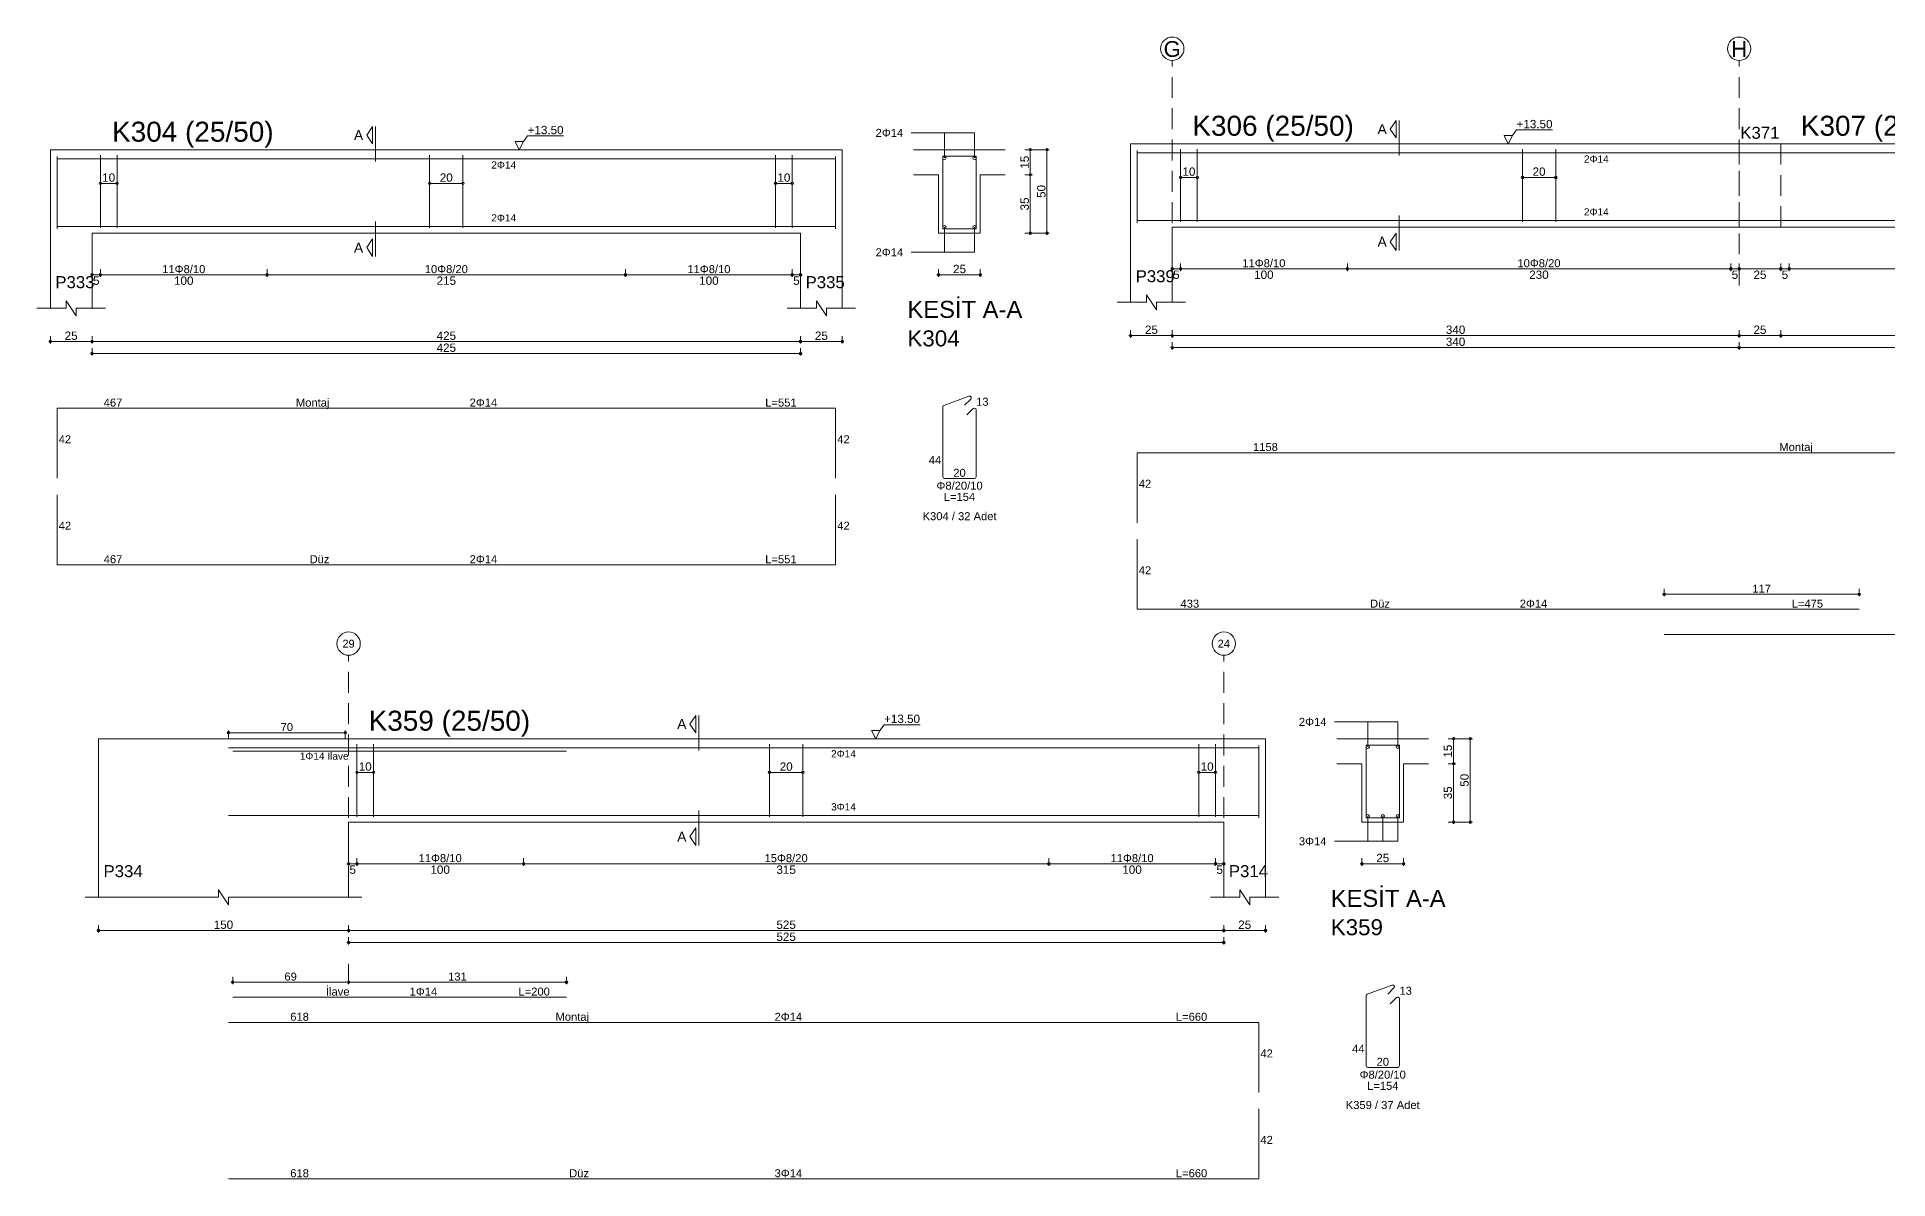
# Model space of a CAD drawing. Header units: millimetres. Extents: x 23801 to 80069, y 9628 to 14137.
# Drawn here: x 70879 to 72545, y 13069 to 14096 of the extents above; entities that cross this region are included whole.
import ezdxf

# ---------------------------------------------------------------- set-up
doc = ezdxf.new("R2010")
doc.units = ezdxf.units.MM
doc.linetypes.add('DASHDOT2', pattern=[12.7, 6.35, -3.175, 0, -3.175])
doc.linetypes.add('DASHED4', pattern=[18.75, 12.5, -6.25])
doc.layers.add('aks', color=251, linetype='DASHDOT2', lineweight=35)
for name, color, linetype in [('Donatı Topl. Uzun. Yazısı', 7, 'Continuous'), ('Donatı Uz. Yazısı', 7, 'Continuous'), ('Donatı Yazısı', 7, 'Continuous'), ('Donatı Çizgisi', 7, 'Continuous'), ('Kiriş', 7, 'Continuous'), ('Standart', 7, 'Continuous'), ('Ölçülendirme', 7, 'Continuous')]:
    doc.layers.add(name, color=color, linetype=linetype)
doc.styles.add('arial_1_18', font='arial.ttf', dxfattribs={"height": 0.2})

# ---------------------------------------------------------------- blocks, each defined once
blk = doc.blocks.new('IDE213Entity7529')
at = {"layer": 'Donatı Çizgisi', "color": 5, "linetype": 'Continuous', "lineweight": 5}
for points in [[(1789.9, 2039.3), (1789.9, 2082.7)], [(1789.9, 2081.3), (2256.9, 2081.3)], [(1815.9, 2039.9), (1815.9, 2083.5)], [(1825.9, 2039.9), (1825.9, 2083.5)], [(2013.4, 2039.9), (2013.4, 2083.5)], [(2033.4, 2039.9), (2033.4, 2083.5)], [(2220.9, 2039.9), (2220.9, 2083.5)], [(2230.9, 2039.9), (2230.9, 2083.5)], [(2256.9, 2039.3), (2256.9, 2082.7)], [(2321.2, 2039.2), (2321.2, 2082.8)], [(2321.2, 2082.8), (2341.2, 2082.8)], [(2341.2, 2039.2), (2341.2, 2082.8)], [(1789.9, 2040.7), (2256.9, 2040.7)], [(2321.2, 2039.2), (2341.2, 2039.2)], [(2321.2, 1890.6), (2321.2, 1932.5)], [(2321.9, 1933.4), (2336.9, 1938.9)], [(2334.3, 1933.6), (2338, 1937.2)], [(1789.9, 1889.7), (1789.9, 1931.7)], [(1789.9, 1931.7), (2256.9, 1931.7)], [(2256.9, 1889.7), (2256.9, 1931.7)], [(2335.7, 1927.7), (2339.5, 1931.5)], [(2341.2, 1890.6), (2341.2, 1930.7)], [(2322.3, 1889.6), (2340.2, 1889.6)], [(1789.9, 1837.9), (1789.9, 1879.9)], [(2256.9, 1837.9), (2256.9, 1879.9)], [(1789.9, 1837.9), (2256.9, 1837.9)]]:
    blk.add_lwpolyline(points, dxfattribs=at)
for centre in [(2322.2, 2081.8), (2340.2, 2081.8), (2322.2, 2040.2), (2340.2, 2040.2)]:
    blk.add_circle(centre, 1, dxfattribs=at)
for centre, start, end in [((2322.3, 1932.5), 110, 180), ((2337.3, 1937.9), 315, 110), ((2340.2, 1930.7), 0, 135), ((2322.3, 1890.6), 180, 270), ((2340.2, 1890.6), 270, 0)]:
    blk.add_arc(centre, 1.02, start, end, dxfattribs=at)
at = {"layer": 'Kiriş', "color": 1, "linetype": 'Continuous', "lineweight": 5}
for points in [[(1785.9, 2086.7), (2260.9, 2086.7)], [(1785.9, 1991.7), (1785.9, 2086.7)], [(2260.9, 1991.7), (2260.9, 2086.7)], [(2303.7, 2086.7), (2358.7, 2086.7)], [(2303.7, 2071.7), (2318.7, 2071.7)], [(2318.7, 2036.7), (2318.7, 2071.7)], [(2343.7, 2071.7), (2358.7, 2071.7)], [(2343.7, 2036.7), (2343.7, 2071.7)], [(1810.9, 2036.7), (2235.9, 2036.7)], [(1810.9, 1991.7), (1810.9, 2036.7)], [(2235.9, 1991.7), (2235.9, 2036.7)], [(2318.7, 2036.7), (2343.7, 2036.7)], [(1777.9, 1991.7), (1795.4, 1991.7)], [(1801.4, 1987.2), (1795.4, 1996.2)], [(1795.4, 1991.7), (1795.4, 1996.2)], [(1801.4, 1991.7), (1818.9, 1991.7)], [(1801.4, 1987.2), (1801.4, 1991.7)], [(2227.9, 1991.7), (2245.4, 1991.7)], [(2251.4, 1987.2), (2245.4, 1996.2)], [(2245.4, 1991.7), (2245.4, 1996.2)], [(2251.4, 1991.7), (2268.9, 1991.7)], [(2251.4, 1987.2), (2251.4, 1991.7)]]:
    blk.add_lwpolyline(points, dxfattribs=at)
at = {"layer": 'Ölçülendirme', "color": 1, "linetype": 'Continuous', "lineweight": 5}
for points in [[(1975.7, 2095.5), (1979.2, 2100.7)], [(1979.2, 2090.2), (1979.2, 2100.7)], [(1980.9, 2079.7), (1980.9, 2100.7)], [(1979.2, 2090.2), (1975.7, 2095.5)], [(2067.2, 2086.7), (2064.7, 2091.7)], [(2064.7, 2091.7), (2069.7, 2091.7)], [(2069.7, 2091.7), (2067.2, 2086.7)], [(2069.7, 2091.7), (2072.2, 2095)], [(2072.2, 2095), (2093.7, 2095)], [(2302.2, 2096.8), (2340.2, 2096.8)], [(2322.2, 2081.8), (2322.2, 2096.8)], [(2340.2, 2081.8), (2340.2, 2096.8)], [(2373.7, 2035.7), (2373.7, 2087.7)], [(2383.7, 2035.7), (2383.7, 2087.7)], [(2067.2, 2086.7), (2067.2, 2086.7)], [(2370.5, 2086.7), (2385, 2086.7)], [(1815.9, 2066.5), (1825.9, 2066.5)], [(2013.4, 2066.5), (2033.4, 2066.5)], [(2220.9, 2066.5), (2230.9, 2066.5)], [(2370.5, 2071.7), (2375, 2071.7)], [(1980.9, 2022.7), (1980.9, 2043.7)], [(1975.7, 2028), (1979.2, 2033.2)], [(1979.2, 2022.7), (1979.2, 2033.2)], [(2322.2, 2025.2), (2322.2, 2040.2)], [(2340.2, 2025.2), (2340.2, 2040.2)], [(2370.5, 2036.7), (2385, 2036.7)], [(1979.2, 2022.7), (1975.7, 2028)], [(2302.2, 2025.2), (2340.2, 2025.2)], [(1809.9, 2011.7), (2236.9, 2011.7)], [(1810.9, 2010.5), (1810.9, 2015)], [(1815.9, 2010.5), (1815.9, 2015)], [(1915.9, 2010.5), (1915.9, 2015)], [(2130.9, 2010.5), (2130.9, 2015)], [(2230.9, 2010.5), (2230.9, 2015)], [(2235.9, 2010.5), (2235.9, 2015)], [(2317.7, 2011.7), (2344.7, 2011.7)], [(2318.7, 2010.5), (2318.7, 2015)], [(2343.7, 2010.5), (2343.7, 2015)], [(1784.9, 1971.7), (2261.9, 1971.7)], [(1785.9, 1970.5), (1785.9, 1975)], [(1810.9, 1970.5), (1810.9, 1975)], [(1810.9, 1963.3), (1810.9, 1967.8)], [(2235.9, 1970.5), (2235.9, 1975)], [(2235.9, 1963.3), (2235.9, 1967.8)], [(2260.9, 1970.5), (2260.9, 1975)], [(1809.9, 1964.5), (2236.9, 1964.5)]]:
    blk.add_lwpolyline(points, dxfattribs=at)
for centre in [(2373.7, 2086.7), (2383.7, 2086.7), (1815.9, 2066.5), (1825.9, 2066.5), (2013.4, 2066.5), (2033.4, 2066.5), (2220.9, 2066.5), (2230.9, 2066.5), (2373.7, 2071.7), (2373.7, 2036.7), (2383.7, 2036.7), (1810.9, 2011.7), (1815.9, 2011.7), (1815.9, 2011.7), (1915.9, 2011.7), (1915.9, 2011.7), (2130.9, 2011.7), (2130.9, 2011.7), (2230.9, 2011.7), (2230.9, 2011.7), (2235.9, 2011.7), (2318.7, 2011.7), (2343.7, 2011.7), (1785.9, 1971.7), (1810.9, 1971.7), (1810.9, 1971.7), (1810.9, 1964.5), (2235.9, 1971.7), (2235.9, 1971.7), (2235.9, 1964.5), (2260.9, 1971.7)]:
    blk.add_circle(centre, 0.75, dxfattribs=at)
at = {"layer": 'Donatı Topl. Uzun. Yazısı', "color": 1, "linetype": 'Continuous', "lineweight": 5, "style": 'arial_1_18'}
for s, p in [('L=551', (2214.7, 1932.7)), ('L=154', (2321.8, 1876.2)), ('L=551', (2214.7, 1838.8))]:
    blk.add_text(s, height=4.8, dxfattribs=at).set_placement(p)
at = {"layer": 'Donatı Uz. Yazısı', "color": 1, "linetype": 'Continuous', "lineweight": 5, "style": 'arial_1_18'}
for s, p in [('467', (1817.9, 1932.7)), ('13', (2341.2, 1933.2)), ('42', (1790.9, 1910.7)), ('42', (2257.9, 1910.7)), ('44', (2312.8, 1898.3)), ('20', (2327.5, 1890.6)), ('42', (1790.9, 1858.9)), ('42', (2257.9, 1858.9)), ('467', (1817.9, 1838.8))]:
    blk.add_text(s, height=4.8, dxfattribs=at).set_placement(p)
at = {"layer": 'Donatı Yazısı', "color": 5, "linetype": 'Continuous', "lineweight": 5, "style": 'arial_1_18'}
for s, p in [('2Φ14', (2280.9, 2094.4)), ('2Φ14', (2280.9, 2022.8)), ('2Φ14', (2037.4, 1932.7)), ('Φ8/20/10', (2317.4, 1882.9)), ('K304 / 32 Adet', (2309.1, 1864.6)), ('2Φ14', (2037.4, 1838.8))]:
    blk.add_text(s, height=4.8, dxfattribs=at).set_placement(p)
for p in [(2050.4, 2075.4), (2050.4, 2043.7)]:
    blk.add_text('2Φ14', height=4.32, rotation=360, dxfattribs=at).set_placement(p)
at = {"layer": 'Donatı Yazısı', "color": 1, "linetype": 'Continuous', "lineweight": 5, "style": 'arial_1_18'}
for s, p in [('Montaj', (1933.2, 1932.7)), ('Düz', (1941.4, 1838.8))]:
    blk.add_text(s, height=4.8, dxfattribs=at).set_placement(p)
at = {"layer": 'Kiriş', "color": 1, "linetype": 'Continuous', "lineweight": 5, "style": 'arial_1_18'}
for s, height, p in [('K304 (25/50)', 12, (1822.9, 2091.5)), ('P333', 7.2, (1788.9, 2003.7)), ('P335', 7.2, (2238.9, 2003.7)), ('KESİT A-A', 10.2, (2300, 1985.9)), ('K304', 9.6, (2300, 1968.8))]:
    blk.add_text(s, height=height, dxfattribs=at).set_placement(p)
at = {"layer": 'Ölçülendirme', "color": 1, "linetype": 'Continuous', "lineweight": 5, "style": 'arial_1_18'}
for s, height, p in [('A', 5.95, (1968, 2092.5)), ('+13.50', 5, (2072.2, 2096)), ('A', 5.95, (1968, 2025)), ('5', 5, (1811.5, 2005.7)), ('100', 5, (1860.1, 2005.7)), ('215', 5, (2017.6, 2005.7)), ('100', 5, (2175.1, 2005.7)), ('5', 5, (2231.5, 2005.7)), ('25', 5, (2327.4, 2012.7)), ('25', 5, (1794.5, 1972.7)), ('425', 5, (2017.6, 1972.7)), ('25', 5, (2244.5, 1972.7)), ('425', 5, (2017.6, 1965.5))]:
    blk.add_text(s, height=height, dxfattribs=at).set_placement(p)
for s, rotation, p in [('15', 90, (2372.8, 2075.3)), ('10', 360, (1817, 2067.5)), ('20', 360, (2019.5, 2067.5)), ('10', 360, (2222, 2067.5)), ('50', 90, (2382.8, 2057.8)), ('35', 90, (2372.8, 2050.3))]:
    blk.add_text(s, height=5, rotation=rotation, dxfattribs=at).set_placement(p)
at = {"layer": 'Ölçülendirme', "color": 5, "linetype": 'Continuous', "lineweight": 5, "style": 'arial_1_18'}
for s, p in [('11Φ8/10', (1853, 2012.7)), ('10Φ8/20', (2010.5, 2012.7)), ('11Φ8/10', (2168, 2012.7))]:
    blk.add_text(s, height=4.8, dxfattribs=at).set_placement(p)
blk = doc.blocks.new('IDE213Entity7530')
at = {"layer": 'aks', "color": 30, "linetype": 'DASHED4', "lineweight": 5}
for points in [[(2426.4, 2047), (2426.4, 2182)], [(2766.4, 2047), (2766.4, 2182)]]:
    blk.add_lwpolyline(points, dxfattribs=at)
at = {"layer": 'aks', "color": 1, "linetype": 'Continuous', "lineweight": 5}
for centre in [(2426.4, 2189), (2766.4, 2189)]:
    blk.add_circle(centre, 7, dxfattribs=at)
at = {"layer": 'Donatı Çizgisi', "color": 5, "linetype": 'Continuous', "lineweight": 5}
for points in [[(2405.4, 2084.6), (2405.4, 2128)], [(2405.4, 2126.6), (4222.4, 2126.6)], [(2431.4, 2085.2), (2431.4, 2128.8)], [(2441.4, 2085.2), (2441.4, 2128.8)], [(2636.4, 2085.2), (2636.4, 2128.8)], [(2656.4, 2085.2), (2656.4, 2128.8)], [(2405.4, 2086), (4222.4, 2086)], [(2405.4, 1904.8), (2405.4, 1946.8)], [(2405.4, 1946.8), (3563.4, 1946.8)], [(2405.4, 1852.9), (2405.4, 1894.9)], [(2405.4, 1852.9), (2838.4, 1852.9)], [(2721.4, 1837.8), (3476.4, 1837.8)]]:
    blk.add_lwpolyline(points, dxfattribs=at)
at = {"layer": 'Kiriş', "color": 1, "linetype": 'Continuous', "lineweight": 5}
for points in [[(2401.4, 2132), (4226.4, 2132)], [(2401.4, 2037), (2401.4, 2132)], [(2426.4, 2082), (4226.4, 2082)], [(2426.4, 2037), (2426.4, 2082)], [(2393.4, 2037), (2410.9, 2037)], [(2416.9, 2032.5), (2410.9, 2041.5)], [(2410.9, 2037), (2410.9, 2041.5)], [(2416.9, 2037), (2434.4, 2037)], [(2416.9, 2032.5), (2416.9, 2037)]]:
    blk.add_lwpolyline(points, dxfattribs=at)
at = {"layer": 'Kiriş', "color": 1, "linetype": 'DASHED4', "lineweight": 5}
for points in [[(2766.4, 2082), (2766.4, 2132)], [(2791.4, 2082), (2791.4, 2132)]]:
    blk.add_lwpolyline(points, dxfattribs=at)
at = {"layer": 'Ölçülendirme', "color": 1, "linetype": 'Continuous', "lineweight": 5}
for points in [[(2557.1, 2140.7), (2560.6, 2146)], [(2560.6, 2135.5), (2560.6, 2146)], [(2562.4, 2125), (2562.4, 2146)], [(2560.6, 2135.5), (2557.1, 2140.7)], [(2627.9, 2132), (2625.4, 2137)], [(2625.4, 2137), (2630.4, 2137)], [(2630.4, 2137), (2627.9, 2132)], [(2627.9, 2132), (2627.9, 2132)], [(2630.4, 2137), (2632.9, 2140.3)], [(2632.9, 2140.3), (2654.4, 2140.3)], [(2431.4, 2111.8), (2441.4, 2111.8)], [(2636.4, 2111.8), (2656.4, 2111.8)], [(2562.4, 2068), (2562.4, 2089)], [(2557.1, 2073.2), (2560.6, 2078.5)], [(2560.6, 2068), (2560.6, 2078.5)], [(2560.6, 2068), (2557.1, 2073.2)], [(2425.4, 2057), (4227.4, 2057)], [(2426.4, 2055.7), (2426.4, 2060.2)], [(2431.4, 2055.7), (2431.4, 2060.2)], [(2531.4, 2055.7), (2531.4, 2060.2)], [(2761.4, 2055.7), (2761.4, 2060.2)], [(2766.4, 2055.7), (2766.4, 2060.2)], [(2791.4, 2055.7), (2791.4, 2060.2)], [(2796.4, 2055.7), (2796.4, 2060.2)], [(2400.4, 2017), (4227.4, 2017)], [(2401.4, 2015.7), (2401.4, 2020.2)], [(2425.4, 2009.8), (4227.4, 2009.8)], [(2426.4, 2015.7), (2426.4, 2020.2)], [(2426.4, 2008.5), (2426.4, 2013)], [(2766.4, 2015.7), (2766.4, 2020.2)], [(2766.4, 2008.5), (2766.4, 2013)], [(2791.4, 2015.7), (2791.4, 2020.2)], [(2721.4, 1860.7), (2721.4, 1865.2)], [(2838.4, 1860.7), (2838.4, 1865.2)], [(2720.4, 1861.9), (2839.4, 1861.9)]]:
    blk.add_lwpolyline(points, dxfattribs=at)
for centre in [(2431.4, 2111.8), (2441.4, 2111.8), (2636.4, 2111.8), (2656.4, 2111.8), (2426.4, 2057), (2431.4, 2057), (2431.4, 2057), (2531.4, 2057), (2531.4, 2057), (2761.4, 2057), (2761.4, 2057), (2766.4, 2057), (2766.4, 2057), (2791.4, 2057), (2791.4, 2057), (2796.4, 2057), (2796.4, 2057), (2401.4, 2017), (2426.4, 2017), (2426.4, 2017), (2426.4, 2009.8), (2766.4, 2017), (2766.4, 2017), (2766.4, 2009.8), (2766.4, 2009.8), (2791.4, 2017), (2791.4, 2017), (2721.4, 1861.9), (2838.4, 1861.9)]:
    blk.add_circle(centre, 0.75, dxfattribs=at)
at = {"layer": 'aks', "color": 1, "linetype": 'Continuous', "lineweight": 5, "style": 'arial_1_18'}
for s, p in [('G', (2421.2, 2184.1)), ('H', (2761.6, 2184.1))]:
    blk.add_text(s, height=9.45, dxfattribs=at).set_placement(p)
at = {"layer": 'Donatı Topl. Uzun. Yazısı', "color": 1, "linetype": 'Continuous', "lineweight": 5, "style": 'arial_1_18'}
blk.add_text('L=475', height=4.8, dxfattribs=at).set_placement((2797.9, 1853.9))
at = {"layer": 'Donatı Uz. Yazısı', "color": 1, "linetype": 'Continuous', "lineweight": 5, "style": 'arial_1_18'}
for s, p in [('1158', (2474.8, 1947.8)), ('42', (2406.3, 1925.8)), ('42', (2406.3, 1873.9)), ('433', (2431.3, 1853.9))]:
    blk.add_text(s, height=4.8, dxfattribs=at).set_placement(p)
at = {"layer": 'Donatı Yazısı', "color": 5, "linetype": 'Continuous', "lineweight": 5, "style": 'arial_1_18'}
for p in [(2673.3, 2120.7), (2673.3, 2089)]:
    blk.add_text('2Φ14', height=4.32, rotation=360, dxfattribs=at).set_placement(p)
at = {"layer": 'Donatı Yazısı', "color": 1, "linetype": 'Continuous', "lineweight": 5, "style": 'arial_1_18'}
for s, p in [('Montaj', (2790.5, 1947.8)), ('Düz', (2545, 1853.9))]:
    blk.add_text(s, height=4.8, dxfattribs=at).set_placement(p)
at = {"layer": 'Donatı Yazısı', "color": 5, "linetype": 'Continuous', "lineweight": 5, "style": 'arial_1_18'}
blk.add_text('2Φ14', height=4.8, dxfattribs=at).set_placement((2634.8, 1853.9))
at = {"layer": 'Kiriş', "color": 1, "linetype": 'Continuous', "lineweight": 5, "style": 'arial_1_18'}
for s, height, p in [('K306 (25/50)', 12, (2438.4, 2136.8)), ('K307 (25/50)', 12, (2803.4, 2136.8)), ('K371', 7.2, (2767.1, 2135)), ('P339', 7.2, (2404.4, 2049))]:
    blk.add_text(s, height=height, dxfattribs=at).set_placement(p)
at = {"layer": 'Ölçülendirme', "color": 1, "linetype": 'Continuous', "lineweight": 5, "style": 'arial_1_18'}
for s, height, p in [('A', 5.95, (2549.5, 2137.8)), ('+13.50', 5, (2632.9, 2141.3)), ('A', 5.95, (2549.5, 2070.3)), ('5', 5, (2426.9, 2051)), ('100', 5, (2475.5, 2051)), ('230', 5, (2640.5, 2051)), ('5', 5, (2761.9, 2051)), ('25', 5, (2775, 2051)), ('5', 5, (2791.9, 2051)), ('25', 5, (2410, 2018)), ('340', 5, (2590.5, 2018)), ('25', 5, (2775, 2018)), ('340', 5, (2590.5, 2010.8))]:
    blk.add_text(s, height=height, dxfattribs=at).set_placement(p)
for s, p in [('10', (2432.5, 2112.8)), ('20', (2642.5, 2112.8))]:
    blk.add_text(s, height=5, rotation=360, dxfattribs=at).set_placement(p)
at = {"layer": 'Ölçülendirme', "color": 5, "linetype": 'Continuous', "lineweight": 5, "style": 'arial_1_18'}
for s, p in [('11Φ8/10', (2468.4, 2058)), ('10Φ8/20', (2633.4, 2058)), ('117', (2774.3, 1862.9))]:
    blk.add_text(s, height=4.8, dxfattribs=at).set_placement(p)
blk = doc.blocks.new('IDE213Entity7562')
at = {"layer": 'aks', "color": 30, "linetype": 'DASHED4', "lineweight": 5}
for points in [[(1964.8, 1648.6), (1964.8, 1783.6)], [(2489.8, 1648.6), (2489.8, 1783.6)], [(1964.8, 1587.6), (1964.8, 1598.6)]]:
    blk.add_lwpolyline(points, dxfattribs=at)
at = {"layer": 'aks', "color": 1, "linetype": 'Continuous', "lineweight": 5}
for centre in [(1964.8, 1790.6), (2489.8, 1790.6)]:
    blk.add_circle(centre, 7, dxfattribs=at)
at = {"layer": 'Donatı Çizgisi', "color": 5, "linetype": 'Continuous', "lineweight": 5}
for points in [[(1892.8, 1728.2), (2510.8, 1728.2)], [(1895.3, 1726.2), (2095.5, 1726.2)], [(1969.8, 1686.8), (1969.8, 1730.4)], [(1979.8, 1686.8), (1979.8, 1730.4)], [(2217.3, 1686.8), (2217.3, 1730.4)], [(2237.3, 1686.8), (2237.3, 1730.4)], [(2474.8, 1686.8), (2474.8, 1730.4)], [(2484.8, 1686.8), (2484.8, 1730.4)], [(2510.8, 1686.2), (2510.8, 1729.6)], [(2575.1, 1686.1), (2575.1, 1729.8)], [(2575.1, 1729.8), (2595.1, 1729.8)], [(2595.1, 1686.1), (2595.1, 1729.8)], [(1892.8, 1687.6), (2510.8, 1687.6)], [(2575.1, 1686.1), (2595.1, 1686.1)], [(1895.3, 1578.6), (2095.5, 1578.6)], [(2575.1, 1537.6), (2575.1, 1579.4)], [(2575.8, 1580.4), (2590.8, 1585.9)], [(2588.2, 1580.5), (2591.8, 1584.2)], [(2589.6, 1574.6), (2593.4, 1578.4)], [(2595.1, 1537.6), (2595.1, 1577.7)], [(1892.8, 1563.5), (2510.8, 1563.5)], [(2510.8, 1521.5), (2510.8, 1563.5)], [(2576.1, 1536.5), (2594.1, 1536.5)], [(2510.8, 1469.7), (2510.8, 1511.7)], [(1892.8, 1469.7), (2510.8, 1469.7)]]:
    blk.add_lwpolyline(points, dxfattribs=at)
for centre in [(2576.1, 1728.8), (2594.1, 1728.8), (2576.1, 1687.1), (2585.1, 1687.1), (2594.1, 1687.1)]:
    blk.add_circle(centre, 1, dxfattribs=at)
for centre, start, end in [((2576.1, 1579.4), 110, 180), ((2591.1, 1584.9), 315, 110), ((2594.1, 1577.7), 0, 135), ((2576.1, 1537.6), 180, 270), ((2594.1, 1537.6), 270, 0)]:
    blk.add_arc(centre, 1.02, start, end, dxfattribs=at)
at = {"layer": 'Kiriş', "color": 1, "linetype": 'Continuous', "lineweight": 5}
for points in [[(1814.8, 1733.6), (2514.8, 1733.6)], [(1814.8, 1638.6), (1814.8, 1733.6)], [(2514.8, 1638.6), (2514.8, 1733.6)], [(2557.6, 1733.6), (2612.6, 1733.6)], [(2557.6, 1718.6), (2572.6, 1718.6)], [(2572.6, 1683.6), (2572.6, 1718.6)], [(2597.6, 1718.6), (2612.6, 1718.6)], [(2597.6, 1683.6), (2597.6, 1718.6)], [(1964.8, 1683.6), (2489.8, 1683.6)], [(1964.8, 1638.6), (1964.8, 1683.6)], [(2489.8, 1638.6), (2489.8, 1683.6)], [(2572.6, 1683.6), (2597.6, 1683.6)], [(1892.8, 1634.1), (1886.8, 1643.1)], [(1886.8, 1638.6), (1886.8, 1643.1)], [(2505.3, 1634.1), (2499.3, 1643.1)], [(2499.3, 1638.6), (2499.3, 1643.1)], [(1806.8, 1638.6), (1886.8, 1638.6)], [(1892.8, 1638.6), (1972.8, 1638.6)], [(1892.8, 1634.1), (1892.8, 1638.6)], [(2481.8, 1638.6), (2499.3, 1638.6)], [(2505.3, 1638.6), (2522.8, 1638.6)], [(2505.3, 1634.1), (2505.3, 1638.6)]]:
    blk.add_lwpolyline(points, dxfattribs=at)
at = {"layer": 'Ölçülendirme', "color": 1, "linetype": 'Continuous', "lineweight": 5}
for points in [[(2169.5, 1742.4), (2173, 1747.6)], [(2173, 1737.1), (2173, 1747.6)], [(2174.8, 1726.6), (2174.8, 1747.6)], [(2556.1, 1743.8), (2594.1, 1743.8)], [(2576.1, 1728.8), (2576.1, 1743.8)], [(2594.1, 1728.8), (2594.1, 1743.8)], [(1891.8, 1737.2), (1963.8, 1737.2)], [(1892.8, 1734), (1892.8, 1738.5)], [(1962.8, 1734), (1962.8, 1738.5)], [(2173, 1737.1), (2169.5, 1742.4)], [(2281, 1733.6), (2278.5, 1738.6)], [(2278.5, 1738.6), (2283.5, 1738.6)], [(2283.5, 1738.6), (2281, 1733.6)], [(2281, 1733.6), (2281, 1733.6)], [(2283.5, 1738.6), (2286, 1742)], [(2286, 1742), (2307.6, 1742)], [(2624.4, 1733.6), (2638.9, 1733.6)], [(2627.6, 1682.6), (2627.6, 1734.6)], [(2637.6, 1682.6), (2637.6, 1734.6)], [(1969.8, 1713.4), (1979.8, 1713.4)], [(2217.3, 1713.4), (2237.3, 1713.4)], [(2474.8, 1713.4), (2484.8, 1713.4)], [(2624.4, 1718.6), (2628.9, 1718.6)], [(2174.8, 1669.6), (2174.8, 1690.6)], [(2169.5, 1674.9), (2173, 1680.1)], [(2173, 1669.6), (2173, 1680.1)], [(2576.1, 1672.1), (2576.1, 1687.1)], [(2585.1, 1672.1), (2585.1, 1687.1)], [(2594.1, 1672.1), (2594.1, 1687.1)], [(2624.4, 1683.6), (2638.9, 1683.6)], [(2173, 1669.6), (2169.5, 1674.9)], [(2556.1, 1672.1), (2594.1, 1672.1)], [(1963.8, 1658.6), (2490.8, 1658.6)], [(1964.8, 1657.4), (1964.8, 1661.9)], [(1969.8, 1657.4), (1969.8, 1661.9)], [(2069.8, 1657.4), (2069.8, 1661.9)], [(2384.8, 1657.4), (2384.8, 1661.9)], [(2484.8, 1657.4), (2484.8, 1661.9)], [(2489.8, 1657.4), (2489.8, 1661.9)], [(2571.6, 1658.6), (2598.6, 1658.6)], [(2572.6, 1657.4), (2572.6, 1661.9)], [(2597.6, 1657.4), (2597.6, 1661.9)], [(1814.8, 1617.4), (1814.8, 1621.9)], [(1964.8, 1617.4), (1964.8, 1621.9)], [(2489.8, 1617.4), (2489.8, 1621.9)], [(2514.8, 1617.4), (2514.8, 1621.9)], [(1813.8, 1618.6), (2515.8, 1618.6)], [(1963.8, 1611.4), (2490.8, 1611.4)], [(1964.8, 1610.2), (1964.8, 1614.7)], [(2489.8, 1610.2), (2489.8, 1614.7)], [(1894.3, 1587.6), (1965.8, 1587.6)], [(1895.3, 1586.4), (1895.3, 1590.9)], [(1963.8, 1587.6), (2096.5, 1587.6)], [(1964.8, 1586.4), (1964.8, 1590.9)], [(1964.8, 1586.4), (1964.8, 1590.9)], [(2095.5, 1586.4), (2095.5, 1590.9)]]:
    blk.add_lwpolyline(points, dxfattribs=at)
for centre in [(1892.8, 1737.2), (1962.8, 1737.2), (2627.6, 1733.6), (2637.6, 1733.6), (1969.8, 1713.4), (1979.8, 1713.4), (2217.3, 1713.4), (2237.3, 1713.4), (2474.8, 1713.4), (2484.8, 1713.4), (2627.6, 1718.6), (2627.6, 1683.6), (2637.6, 1683.6), (1964.8, 1658.6), (1969.8, 1658.6), (1969.8, 1658.6), (2069.8, 1658.6), (2069.8, 1658.6), (2384.8, 1658.6), (2384.8, 1658.6), (2484.8, 1658.6), (2484.8, 1658.6), (2489.8, 1658.6), (2572.6, 1658.6), (2597.6, 1658.6), (1814.8, 1618.6), (1964.8, 1618.6), (1964.8, 1618.6), (1964.8, 1611.4), (2489.8, 1618.6), (2489.8, 1618.6), (2489.8, 1611.4), (2514.8, 1618.6), (1895.3, 1587.6), (1964.8, 1587.6), (1964.8, 1587.6), (2095.5, 1587.6)]:
    blk.add_circle(centre, 0.75, dxfattribs=at)
at = {"layer": 'aks', "color": 1, "linetype": 'Continuous', "lineweight": 5, "style": 'arial_1_18'}
for s, p in [('29', (1961.1, 1788.2)), ('24', (2486.1, 1788.2))]:
    blk.add_text(s, height=4.73, dxfattribs=at).set_placement(p)
at = {"layer": 'Donatı Topl. Uzun. Yazısı', "color": 1, "linetype": 'Continuous', "lineweight": 5, "style": 'arial_1_18'}
for s, p in [('L=200', (2066.7, 1579.6)), ('L=660', (2461, 1564.5)), ('L=154', (2575.7, 1523.1)), ('L=660', (2461, 1470.7))]:
    blk.add_text(s, height=4.8, dxfattribs=at).set_placement(p)
at = {"layer": 'Donatı Uz. Yazısı', "color": 1, "linetype": 'Continuous', "lineweight": 5, "style": 'arial_1_18'}
for s, p in [('13', (2595.1, 1580.1)), ('618', (1929.8, 1564.5)), ('42', (2511.7, 1542.5)), ('44', (2566.7, 1545.3)), ('20', (2581.4, 1537.5)), ('42', (2511.7, 1490.7)), ('618', (1929.8, 1470.7))]:
    blk.add_text(s, height=4.8, dxfattribs=at).set_placement(p)
at = {"layer": 'Donatı Yazısı', "color": 5, "linetype": 'Continuous', "lineweight": 5, "style": 'arial_1_18'}
for s, height, p in [('2Φ14', 4.8, (2534.8, 1741.3)), ('1Φ14 İlave', 4.32, (1935.5, 1721)), ('3Φ14', 4.8, (2534.8, 1669.7)), ('1Φ14', 4.8, (2001.4, 1579.6)), ('2Φ14', 4.8, (2220.3, 1564.5)), ('Φ8/20/10', 4.8, (2571.2, 1529.8)), ('K359 / 37 Adet', 4.8, (2562.9, 1511.6)), ('3Φ14', 4.8, (2220.3, 1470.7))]:
    blk.add_text(s, height=height, dxfattribs=at).set_placement(p)
for s, p in [('2Φ14', (2254.2, 1722.4)), ('3Φ14', (2254.2, 1690.6))]:
    blk.add_text(s, height=4.32, rotation=360, dxfattribs=at).set_placement(p)
at = {"layer": 'Donatı Yazısı', "color": 1, "linetype": 'Continuous', "lineweight": 5, "style": 'arial_1_18'}
for s, p in [('İlave', (1951.2, 1579.6)), ('Montaj', (2088.9, 1564.5)), ('Düz', (2097.1, 1470.7))]:
    blk.add_text(s, height=4.8, dxfattribs=at).set_placement(p)
at = {"layer": 'Kiriş', "color": 1, "linetype": 'Continuous', "lineweight": 5, "style": 'arial_1_18'}
for s, height, p in [('K359 (25/50)', 12, (1976.8, 1738.4)), ('P334', 7.2, (1817.8, 1650.6)), ('P314', 7.2, (2492.8, 1650.6)), ('KESİT A-A', 10.2, (2553.9, 1632.8)), ('K359', 9.6, (2553.9, 1615.8))]:
    blk.add_text(s, height=height, dxfattribs=at).set_placement(p)
at = {"layer": 'Ölçülendirme', "color": 1, "linetype": 'Continuous', "lineweight": 5, "style": 'arial_1_18'}
for s, height, p in [('70', 4.8, (1924, 1738.2)), ('A', 5.95, (2161.9, 1739.4)), ('+13.50', 5, (2286, 1743)), ('A', 5.95, (2161.9, 1671.9)), ('5', 5, (1965.3, 1652.6)), ('100', 5, (2013.9, 1652.6)), ('315', 5, (2221.4, 1652.6)), ('100', 5, (2428.9, 1652.6)), ('5', 5, (2485.3, 1652.6)), ('25', 5, (2581.2, 1659.6)), ('150', 5, (1883.9, 1619.6)), ('525', 5, (2221.4, 1619.6)), ('25', 5, (2498.4, 1619.6)), ('525', 5, (2221.4, 1612.4))]:
    blk.add_text(s, height=height, dxfattribs=at).set_placement(p)
for s, rotation, p in [('15', 90, (2626.6, 1722.3)), ('10', 360, (1970.9, 1714.4)), ('20', 360, (2223.4, 1714.4)), ('10', 360, (2475.9, 1714.4)), ('50', 90, (2636.6, 1704.8)), ('35', 90, (2626.6, 1697.3))]:
    blk.add_text(s, height=5, rotation=rotation, dxfattribs=at).set_placement(p)
at = {"layer": 'Ölçülendirme', "color": 5, "linetype": 'Continuous', "lineweight": 5, "style": 'arial_1_18'}
for s, p in [('11Φ8/10', (2006.8, 1659.6)), ('15Φ8/20', (2214.3, 1659.6)), ('11Φ8/10', (2421.8, 1659.6)), ('69', (1926.3, 1588.6)), ('131', (2024.5, 1588.6))]:
    blk.add_text(s, height=4.8, dxfattribs=at).set_placement(p)

msp = doc.modelspace()

# ---------------------------------------------------------------- block references
at = {"layer": 'Standart', "xscale": 1.5, "yscale": 1.5, "zscale": 1.5}
for name, p in [('IDE213Entity7530', (68261, 10801.9)), ('IDE213Entity7529', (68212.3, 10864.5)), ('IDE213Entity7562', (68212.3, 10864.5))]:
    msp.add_blockref(name, p, dxfattribs=at)

doc.saveas('drawing.dxf')
